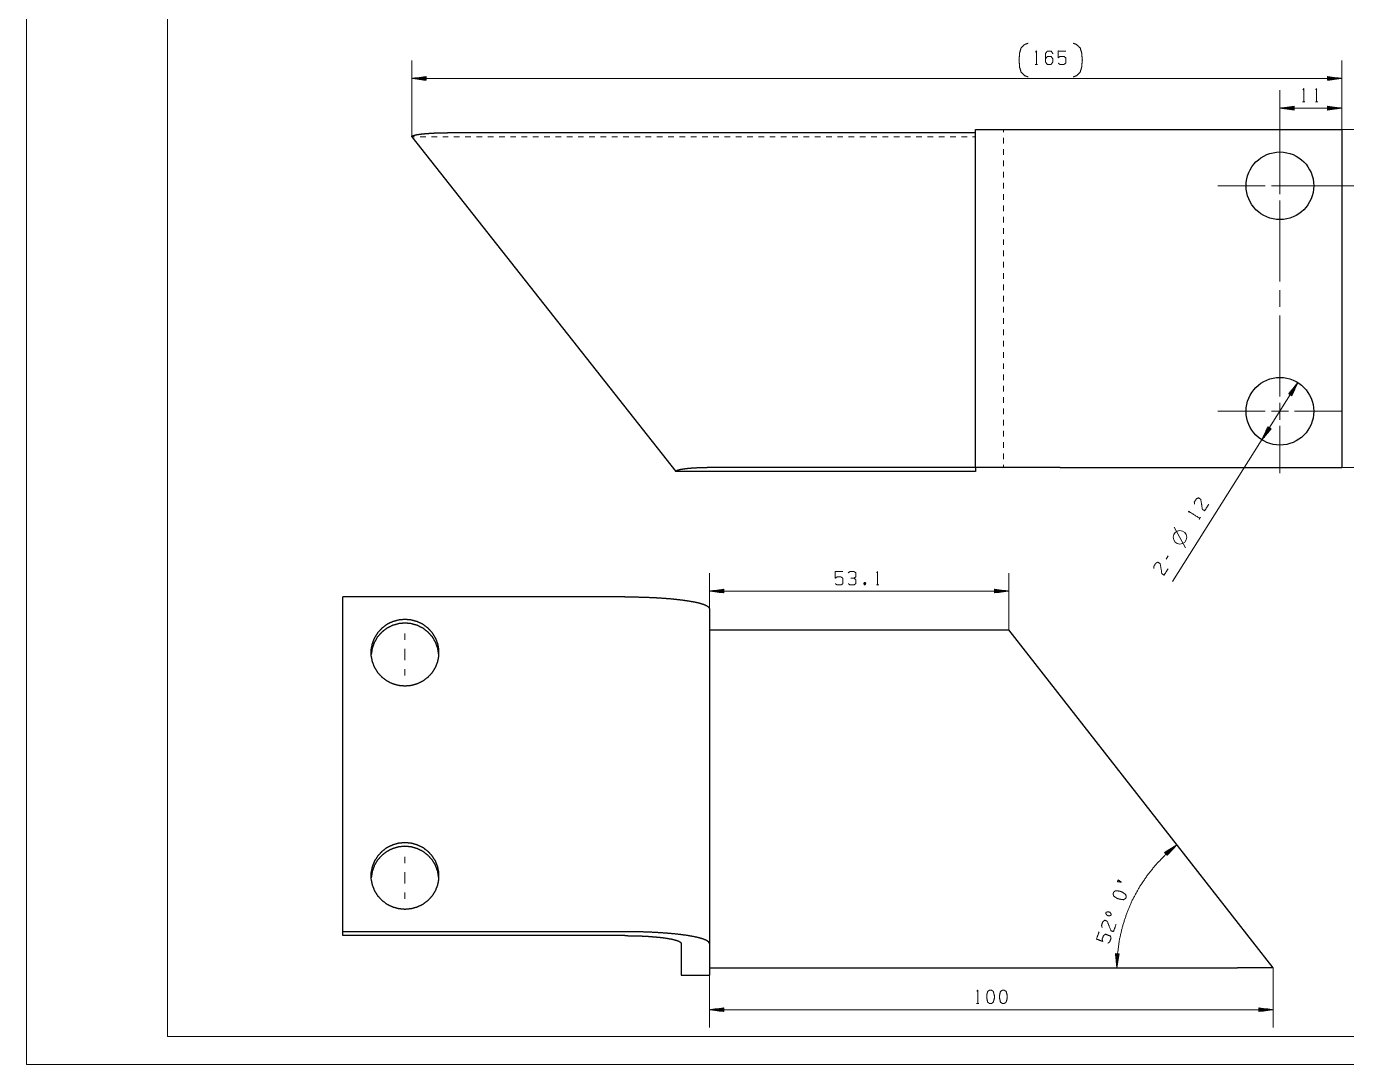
# Paper-space layout 'SHT2' of a CAD drawing. Header units: millimetres. Extents: x 0 to 420, y 0 to 297.
# Drawn here: x 0 to 234.2, y 0 to 184.2 of the extents above; entities that cross this region are included whole.
import ezdxf

# ---------------------------------------------------------------- set-up
doc = ezdxf.new("R2010")
doc.units = ezdxf.units.MM
doc.layers.add('101', color=7, linetype='Continuous', true_color=0xffffff)

psp = doc.layouts.new('SHT2')

# ---------------------------------------------------------------- linework, layer by layer
at = {"layer": '101', "color": 133, "linetype": 'Continuous', "lineweight": 18}
for p, q in [((0, 297), (0, 0)), ((25, 292), (25, 5)), ((25, 5), (415, 5)), ((0, 0), (420, 0))]:
    psp.add_line(p, q, dxfattribs=at)
at = {"layer": '101', "color": 22, "linetype": 'Continuous', "lineweight": 18}
for p, q in [((68.34, 164.64), (68.34, 178.15)), ((233.34, 165.92), (233.34, 178.15)), ((70.88, 175.31), (68.34, 174.97)), ((68.34, 174.97), (233.34, 174.97)), ((68.34, 174.97), (70.88, 174.64)), ((70.88, 175), (68.53, 175)), ((70.88, 174.95), (68.53, 174.95)), ((70.88, 175.05), (68.92, 175.05)), ((70.88, 174.9), (68.92, 174.9)), ((70.88, 175.1), (69.31, 175.1)), ((70.88, 174.85), (69.31, 174.85)), ((70.88, 175.15), (69.69, 175.15)), ((70.88, 174.79), (69.69, 174.79)), ((70.88, 175.2), (70.08, 175.2)), ((70.88, 174.74), (70.08, 174.74)), ((70.88, 175.25), (70.46, 175.25)), ((70.88, 174.69), (70.46, 174.69)), ((70.88, 175.3), (70.85, 175.3)), ((70.88, 175.3), (70.85, 175.3)), ((70.88, 174.64), (70.85, 174.64)), ((70.88, 174.64), (70.85, 174.64)), ((70.88, 174.64), (70.88, 175.31)), ((233.34, 174.97), (230.8, 175.31)), ((230.8, 175.31), (230.8, 174.64)), ((230.8, 175.3), (230.83, 175.3)), ((230.8, 175.3), (230.83, 175.3)), ((230.8, 175.25), (231.22, 175.25)), ((230.8, 175.2), (231.6, 175.2)), ((230.8, 175.15), (231.99, 175.15)), ((230.8, 175.1), (232.38, 175.1)), ((230.8, 175.05), (232.76, 175.05)), ((230.8, 175), (233.15, 175)), ((230.8, 174.64), (233.34, 174.97)), ((230.8, 174.95), (233.15, 174.95)), ((230.8, 174.9), (232.76, 174.9)), ((230.8, 174.85), (232.38, 174.85)), ((230.8, 174.79), (231.99, 174.79)), ((230.8, 174.74), (231.6, 174.74)), ((230.8, 174.69), (231.22, 174.69)), ((230.8, 174.64), (230.83, 174.64)), ((230.8, 174.64), (230.83, 174.64)), ((222.34, 155.92), (222.34, 172.88)), ((233.34, 165.92), (233.34, 172.88)), ((224.88, 170.04), (222.34, 169.7)), ((222.34, 169.7), (233.34, 169.7)), ((222.34, 169.7), (224.88, 169.37)), ((224.88, 169.73), (222.53, 169.73)), ((224.88, 169.68), (222.53, 169.68)), ((224.88, 169.78), (222.92, 169.78)), ((224.88, 169.63), (222.92, 169.63)), ((224.88, 169.83), (223.31, 169.83)), ((224.88, 169.58), (223.31, 169.58)), ((224.88, 169.88), (223.69, 169.88)), ((224.88, 169.53), (223.69, 169.53)), ((224.88, 169.93), (224.08, 169.93)), ((224.88, 169.47), (224.08, 169.47)), ((224.88, 169.98), (224.46, 169.98)), ((224.88, 169.42), (224.46, 169.42)), ((224.88, 170.03), (224.85, 170.03)), ((224.88, 170.03), (224.85, 170.03)), ((224.88, 169.37), (224.85, 169.37)), ((224.88, 169.37), (224.85, 169.37)), ((224.88, 169.37), (224.88, 170.04)), ((233.34, 169.7), (230.8, 170.04)), ((230.8, 170.04), (230.8, 169.37)), ((230.8, 170.03), (230.83, 170.03)), ((230.8, 170.03), (230.83, 170.03)), ((230.8, 169.98), (231.22, 169.98)), ((230.8, 169.93), (231.6, 169.93)), ((230.8, 169.88), (231.99, 169.88)), ((230.8, 169.83), (232.38, 169.83)), ((230.8, 169.78), (232.76, 169.78)), ((230.8, 169.73), (233.15, 169.73)), ((230.8, 169.37), (233.34, 169.7)), ((230.8, 169.68), (233.15, 169.68)), ((230.8, 169.63), (232.76, 169.63)), ((230.8, 169.58), (232.38, 169.58)), ((230.8, 169.53), (231.99, 169.53)), ((230.8, 169.47), (231.6, 169.47)), ((230.8, 169.42), (231.22, 169.42)), ((230.8, 169.37), (230.83, 169.37)), ((230.8, 169.37), (230.83, 169.37)), ((233.34, 165.92), (250.46, 165.92)), ((233.34, 165.92), (257.69, 165.92)), ((222.34, 155.92), (250.46, 155.92)), ((225.54, 121), (203.31, 85.7)), ((225.54, 121), (223.9, 119.03)), ((223.99, 118.97), (224.42, 119.65)), ((224.03, 118.94), (224.67, 119.95)), ((224.08, 118.92), (224.92, 120.25)), ((224.12, 118.89), (225.16, 120.55)), ((224.16, 118.86), (225.41, 120.85)), ((224.21, 118.84), (225.46, 120.82)), ((224.25, 118.81), (225.29, 120.47)), ((224.29, 118.78), (225.13, 120.11)), ((224.33, 118.75), (224.97, 119.76)), ((224.47, 118.67), (225.54, 121)), ((223.9, 119.02), (223.92, 119.05)), ((223.9, 119.02), (223.92, 119.05)), ((223.9, 119.03), (224.47, 118.67)), ((223.95, 119), (224.17, 119.35)), ((224.38, 118.73), (224.81, 119.41)), ((224.42, 118.7), (224.64, 119.05)), ((224.46, 118.67), (224.48, 118.7)), ((224.46, 118.67), (224.48, 118.7)), ((220.21, 113.17), (219.14, 110.84)), ((219.14, 110.84), (220.78, 112.81)), ((220.48, 113.01), (219.22, 111.02)), ((220.52, 112.98), (219.27, 110.99)), ((220.43, 113.03), (219.39, 111.37)), ((220.56, 112.95), (219.52, 111.29)), ((220.39, 113.06), (219.55, 111.73)), ((220.35, 113.09), (219.71, 112.08)), ((220.6, 112.93), (219.76, 111.59)), ((220.3, 113.11), (219.87, 112.43)), ((220.65, 112.9), (220.01, 111.89)), ((220.26, 113.14), (220.04, 112.79)), ((220.22, 113.17), (220.2, 113.14)), ((220.22, 113.17), (220.2, 113.14)), ((220.78, 112.81), (220.21, 113.17)), ((220.69, 112.87), (220.26, 112.19)), ((220.73, 112.84), (220.51, 112.49)), ((220.78, 112.82), (220.76, 112.79)), ((220.78, 112.82), (220.76, 112.79)), ((233.34, 105.92), (257.69, 105.92)), ((121.15, 80.91), (121.15, 87.19)), ((174.27, 77.15), (174.27, 87.19)), ((123.69, 84.35), (121.15, 84.01)), ((123.69, 84.34), (123.66, 84.34)), ((123.69, 84.34), (123.66, 84.34)), ((123.69, 83.68), (123.69, 84.35)), ((174.27, 84.01), (171.73, 84.35)), ((171.73, 84.35), (171.73, 83.68)), ((171.73, 84.34), (171.76, 84.34)), ((171.73, 84.34), (171.76, 84.34)), ((174.27, 84.01), (121.15, 84.01)), ((121.15, 84.01), (123.69, 83.68)), ((123.69, 84.04), (121.34, 84.04)), ((123.69, 83.99), (121.34, 83.99)), ((123.69, 84.09), (121.73, 84.09)), ((123.69, 83.94), (121.73, 83.94)), ((123.69, 84.14), (122.11, 84.14)), ((123.69, 83.89), (122.11, 83.89)), ((123.69, 84.19), (122.5, 84.19)), ((123.69, 83.84), (122.5, 83.84)), ((123.69, 84.24), (122.88, 84.24)), ((123.69, 83.79), (122.88, 83.79)), ((123.69, 84.29), (123.27, 84.29)), ((123.69, 83.74), (123.27, 83.74)), ((123.69, 83.68), (123.66, 83.68)), ((123.69, 83.68), (123.66, 83.68)), ((171.73, 84.29), (172.15, 84.29)), ((171.73, 84.24), (172.53, 84.24)), ((171.73, 84.19), (172.92, 84.19)), ((171.73, 84.14), (173.31, 84.14)), ((171.73, 84.09), (173.69, 84.09)), ((171.73, 84.04), (174.08, 84.04)), ((171.73, 83.68), (174.27, 84.01)), ((171.73, 83.99), (174.08, 83.99)), ((171.73, 83.94), (173.69, 83.94)), ((171.73, 83.89), (173.31, 83.89)), ((171.73, 83.84), (172.92, 83.84)), ((171.73, 83.79), (172.53, 83.79)), ((171.73, 83.74), (172.15, 83.74)), ((171.73, 83.68), (171.76, 83.68)), ((171.73, 83.68), (171.76, 83.68)), ((204.08, 39), (201.9, 37.65)), ((201.9, 37.65), (202.33, 37.13)), ((201.91, 37.64), (201.93, 37.66)), ((201.91, 37.64), (201.93, 37.66)), ((201.94, 37.61), (202.26, 37.87)), ((201.97, 37.57), (202.59, 38.07)), ((202, 37.53), (202.92, 38.28)), ((202.03, 37.49), (203.25, 38.49)), ((202.07, 37.45), (203.58, 38.69)), ((202.1, 37.41), (203.91, 38.9)), ((202.13, 37.37), (203.95, 38.86)), ((202.16, 37.33), (203.68, 38.57)), ((202.2, 37.29), (203.41, 38.29)), ((202.23, 37.25), (203.15, 38)), ((202.26, 37.21), (202.88, 37.72)), ((202.33, 37.13), (204.08, 39)), ((202.29, 37.17), (202.61, 37.44)), ((202.32, 37.13), (202.35, 37.15)), ((202.32, 37.13), (202.35, 37.15)), ((121.15, 21.49), (121.15, 6.57)), ((193.82, 19.68), (193.15, 19.7)), ((193.15, 19.7), (193.15, 19.67)), ((193.15, 19.7), (193.15, 19.67)), ((193.15, 19.7), (193.42, 17.15)), ((193.2, 19.7), (193.19, 19.28)), ((193.25, 19.7), (193.24, 18.89)), ((193.3, 19.7), (193.28, 18.51)), ((193.36, 19.69), (193.32, 18.12)), ((193.41, 19.69), (193.36, 17.73)), ((193.46, 19.69), (193.4, 17.35)), ((193.42, 17.15), (193.82, 19.68)), ((193.51, 19.69), (193.45, 17.34)), ((193.56, 19.69), (193.51, 17.73)), ((193.61, 19.69), (193.57, 18.11)), ((193.66, 19.69), (193.63, 18.5)), ((193.71, 19.69), (193.69, 18.88)), ((193.76, 19.68), (193.75, 19.27)), ((193.81, 19.68), (193.81, 19.65)), ((193.81, 19.68), (193.81, 19.65)), ((221.15, 17.15), (221.15, 6.57)), ((123.69, 10.08), (121.15, 9.74)), ((121.15, 9.74), (123.69, 9.41)), ((221.15, 9.74), (121.15, 9.74)), ((123.69, 9.77), (121.34, 9.77)), ((123.69, 9.72), (121.34, 9.72)), ((123.69, 9.82), (121.73, 9.82)), ((123.69, 9.67), (121.73, 9.67)), ((123.69, 9.87), (122.11, 9.87)), ((123.69, 9.62), (122.11, 9.62)), ((123.69, 9.92), (122.5, 9.92)), ((123.69, 9.56), (122.5, 9.56)), ((123.69, 9.97), (122.88, 9.97)), ((123.69, 9.51), (122.88, 9.51)), ((123.69, 10.02), (123.27, 10.02)), ((123.69, 9.46), (123.27, 9.46)), ((123.69, 10.07), (123.66, 10.07)), ((123.69, 10.07), (123.66, 10.07)), ((123.69, 9.41), (123.66, 9.41)), ((123.69, 9.41), (123.66, 9.41)), ((123.69, 9.41), (123.69, 10.08)), ((221.15, 9.74), (218.61, 10.08)), ((218.61, 10.08), (218.61, 9.41)), ((218.61, 10.07), (218.64, 10.07)), ((218.61, 10.07), (218.64, 10.07)), ((218.61, 10.02), (219.03, 10.02)), ((218.61, 9.97), (219.41, 9.97)), ((218.61, 9.92), (219.8, 9.92)), ((218.61, 9.87), (220.18, 9.87)), ((218.61, 9.82), (220.57, 9.82)), ((218.61, 9.77), (220.96, 9.77)), ((218.61, 9.41), (221.15, 9.74)), ((218.61, 9.72), (220.96, 9.72)), ((218.61, 9.67), (220.57, 9.67)), ((218.61, 9.62), (220.18, 9.62)), ((218.61, 9.56), (219.8, 9.56)), ((218.61, 9.51), (219.41, 9.51)), ((218.61, 9.46), (219.03, 9.46)), ((218.61, 9.41), (218.64, 9.41)), ((218.61, 9.41), (218.64, 9.41))]:
    psp.add_line(p, q, dxfattribs=at)
at = {"layer": '101', "color": 72, "linetype": 'Continuous', "lineweight": 18}
for p, q in [((178.93, 177.45), (179.36, 177.45)), ((226.36, 170.8), (226.78, 170.8)), ((228.64, 170.8), (229.06, 170.8)), ((208.03, 96.74), (208.26, 97.1)), ((205.61, 91.7), (203.59, 95.34)), ((202.54, 90.27), (202.18, 89.7)), ((148.63, 85.56), (148.79, 85.13)), ((150.78, 85.11), (151.21, 85.11)), ((168.53, 10.83), (168.95, 10.83))]:
    psp.add_line(p, q, dxfattribs=at)
at = {"layer": '101', "color": 151, "linetype": 'Continuous', "lineweight": 18}
for p, q in [((222.34, 158.92), (222.34, 166.92)), ((222.34, 158.51), (222.34, 165.1)), ((222.34, 154.42), (222.34, 157.42)), ((222.34, 154.92), (222.34, 156.92)), ((219.34, 155.92), (211.34, 155.92)), ((219.75, 155.92), (213.17, 155.92)), ((223.84, 155.92), (220.84, 155.92)), ((221.34, 155.92), (223.34, 155.92)), ((224.93, 155.92), (231.52, 155.92)), ((225.34, 155.92), (233.34, 155.92)), ((222.34, 153.33), (222.34, 146.75)), ((222.34, 138.92), (222.34, 152.92)), ((222.34, 134.42), (222.34, 137.42)), ((222.34, 118.92), (222.34, 132.92)), ((222.34, 118.51), (222.34, 125.1)), ((222.34, 114.42), (222.34, 117.42)), ((219.34, 115.92), (211.34, 115.92)), ((219.75, 115.92), (213.17, 115.92)), ((223.84, 115.92), (220.84, 115.92)), ((221.34, 115.92), (223.34, 115.92)), ((222.34, 114.92), (222.34, 116.92)), ((224.93, 115.92), (231.52, 115.92)), ((225.34, 115.92), (233.34, 115.92)), ((222.34, 113.33), (222.34, 106.75)), ((222.34, 112.92), (222.34, 104.92)), ((67.15, 75.34), (67.15, 76.48)), ((67.15, 69.01), (67.15, 70.16)), ((67.15, 35.73), (67.15, 36.87)), ((67.15, 29.4), (67.15, 30.54))]:
    psp.add_line(p, q, dxfattribs=at)
at = {"layer": '101', "color": 53, "linetype": 'Continuous', "lineweight": 18}
for p, q in [((68.84, 164.64), (68.34, 164.64)), ((70.84, 164.64), (69.84, 164.64)), ((72.84, 164.64), (71.84, 164.64)), ((74.84, 164.64), (73.84, 164.64)), ((76.84, 164.64), (75.84, 164.64)), ((78.84, 164.64), (77.84, 164.64)), ((80.84, 164.64), (79.84, 164.64)), ((82.84, 164.64), (81.84, 164.64)), ((84.84, 164.64), (83.84, 164.64)), ((86.84, 164.64), (85.84, 164.64)), ((88.84, 164.64), (87.84, 164.64)), ((90.84, 164.64), (89.84, 164.64)), ((92.84, 164.64), (91.84, 164.64)), ((94.84, 164.64), (93.84, 164.64)), ((96.84, 164.64), (95.84, 164.64)), ((98.84, 164.64), (97.84, 164.64)), ((100.84, 164.64), (99.84, 164.64)), ((102.84, 164.64), (101.84, 164.64)), ((104.84, 164.64), (103.84, 164.64)), ((106.84, 164.64), (105.84, 164.64)), ((108.84, 164.64), (107.84, 164.64)), ((110.84, 164.64), (109.84, 164.64)), ((112.84, 164.64), (111.84, 164.64)), ((114.84, 164.64), (113.84, 164.64)), ((116.84, 164.64), (115.84, 164.64)), ((118.84, 164.64), (117.84, 164.64)), ((120.84, 164.64), (119.84, 164.64)), ((122.84, 164.64), (121.84, 164.64)), ((124.84, 164.64), (123.84, 164.64)), ((126.84, 164.64), (125.84, 164.64)), ((128.84, 164.64), (127.84, 164.64)), ((130.84, 164.64), (129.84, 164.64)), ((132.84, 164.64), (131.84, 164.64)), ((134.84, 164.64), (133.84, 164.64)), ((136.84, 164.64), (135.84, 164.64)), ((138.84, 164.64), (137.84, 164.64)), ((140.84, 164.64), (139.84, 164.64)), ((142.84, 164.64), (141.84, 164.64)), ((144.84, 164.64), (143.84, 164.64)), ((146.84, 164.64), (145.84, 164.64)), ((148.84, 164.64), (147.84, 164.64)), ((150.84, 164.64), (149.84, 164.64)), ((152.84, 164.64), (151.84, 164.64)), ((154.84, 164.64), (153.84, 164.64)), ((156.84, 164.64), (155.84, 164.64)), ((158.84, 164.64), (157.84, 164.64)), ((160.84, 164.64), (159.84, 164.64)), ((162.84, 164.64), (161.84, 164.64)), ((164.84, 164.64), (163.84, 164.64)), ((166.84, 164.64), (165.84, 164.64)), ((168.34, 164.64), (167.84, 164.64)), ((173.34, 165.92), (173.34, 165.42)), ((173.34, 164.42), (173.34, 163.42)), ((173.34, 162.42), (173.34, 161.42)), ((173.34, 160.42), (173.34, 159.42)), ((173.34, 158.42), (173.34, 157.42)), ((173.34, 156.42), (173.34, 155.42)), ((173.34, 154.42), (173.34, 153.42)), ((173.34, 152.42), (173.34, 151.42)), ((173.34, 150.42), (173.34, 149.42)), ((173.34, 148.42), (173.34, 147.42)), ((173.34, 146.42), (173.34, 145.42)), ((173.34, 144.42), (173.34, 143.42)), ((173.34, 142.42), (173.34, 141.42)), ((173.34, 140.42), (173.34, 139.42)), ((173.34, 138.42), (173.34, 137.42)), ((173.34, 136.42), (173.34, 135.42)), ((173.34, 134.42), (173.34, 133.42)), ((173.34, 132.42), (173.34, 131.42)), ((173.34, 130.42), (173.34, 129.42)), ((173.34, 128.42), (173.34, 127.42)), ((173.34, 126.42), (173.34, 125.42)), ((173.34, 124.42), (173.34, 123.42)), ((173.34, 122.42), (173.34, 121.42)), ((173.34, 120.42), (173.34, 119.42)), ((173.34, 118.42), (173.34, 117.42)), ((173.34, 116.42), (173.34, 115.42)), ((173.34, 114.42), (173.34, 113.42)), ((173.34, 112.42), (173.34, 111.42)), ((173.34, 110.42), (173.34, 109.42)), ((173.34, 108.42), (173.34, 107.42)), ((173.34, 106.42), (173.34, 105.92))]:
    psp.add_line(p, q, dxfattribs=at)
at = {"layer": '101', "color": 72, "linetype": 'Continuous', "lineweight": 25}
for p, q in [((68.34, 164.64), (115.22, 105.23)), ((168.34, 165.34), (74.69, 165.34)), ((168.34, 105.92), (168.34, 165.92)), ((183.34, 165.92), (233.34, 165.92)), ((233.34, 165.92), (233.34, 105.92)), ((168.34, 105.92), (121.56, 105.92)), ((168.34, 105.92), (168.34, 105.23)), ((183.34, 105.92), (233.34, 105.92)), ((168.34, 105.23), (115.22, 105.23)), ((106.15, 83), (56.15, 83)), ((56.15, 23.58), (56.15, 83)), ((121.15, 80.91), (121.15, 21.49)), ((121.15, 77.15), (167.93, 77.15)), ((221.15, 17.15), (174.27, 77.15)), ((106.15, 23.58), (56.15, 23.58)), ((56.15, 22.88), (56.15, 23.58)), ((106.15, 22.88), (56.15, 22.88)), ((116.15, 21.49), (116.15, 15.86)), ((121.15, 21.49), (121.15, 15.86)), ((121.15, 17.15), (214.8, 17.15)), ((116.15, 15.86), (121.15, 15.86))]:
    psp.add_line(p, q, dxfattribs=at)
for centre in [(222.34, 155.92), (222.34, 115.92)]:
    psp.add_circle(centre, 6, dxfattribs=at)
at = {"layer": '101', "color": 72, "linetype": 'Continuous', "lineweight": 18}
psp.add_circle((204.61, 93.56), 1.2, dxfattribs=at)
for points, knots in [([(177.68, 175.23), (177.06, 175.48), (176.43, 176.11), (176.18, 176.92), (176.12, 177.67), (176.06, 178.23), (176.12, 178.8), (176.18, 179.55), (176.43, 180.36), (177.06, 180.98), (177.68, 181.23)], [0, 0, 0.090338, 0.208957, 0.323045, 0.424046, 0.500001, 0.575954, 0.676957, 0.791043, 0.909662, 1, 1]), ([(185.67, 175.23), (186.3, 175.48), (186.92, 176.11), (187.17, 176.92), (187.24, 177.67), (187.3, 178.23), (187.24, 178.8), (187.17, 179.55), (186.92, 180.36), (186.3, 180.98), (185.67, 181.23)], [0, 0, 0.09034, 0.208959, 0.323046, 0.424046, 0.500001, 0.575954, 0.676957, 0.791041, 0.90966, 1, 1]), ([(179, 179.63), (179.14, 179.83), (179.14, 177.45)], [0, 0, 0.093493, 1, 1]), ([(180.75, 178.4), (181.07, 178.88), (181.76, 178.88), (182.09, 178.4), (182.09, 177.93), (181.76, 177.45), (181.07, 177.45), (180.75, 177.93), (180.75, 179.35), (181.07, 179.83), (181.76, 179.83), (182.09, 179.35)], [0, 0, 0.076963, 0.169763, 0.248075, 0.312018, 0.39033, 0.48313, 0.560093, 0.751925, 0.828888, 0.921688, 1, 1]), ([(183.01, 177.68), (183.34, 177.45), (184.03, 177.45), (184.37, 177.68), (184.37, 178.63), (184.03, 178.88), (183.34, 178.88), (183.01, 178.65), (183.01, 179.83), (184.37, 179.83)], [0, 0, 0.062229, 0.168345, 0.230571, 0.376815, 0.441265, 0.54738, 0.609609, 0.79049, 1, 1]), ([(226.43, 172.97), (226.57, 173.17), (226.57, 170.8)], [0, 0, 0.093486, 1, 1]), ([(228.71, 172.97), (228.85, 173.17), (228.85, 170.8)], [0, 0, 0.093491, 1, 1]), ([(207.18, 99.42), (207.16, 99.81), (207.53, 100.39), (207.9, 100.56), (208.3, 100.31), (208.59, 98.51), (209, 98.28), (209.72, 99.41)], [0, 0, 0.069692, 0.192976, 0.265275, 0.350227, 0.674741, 0.759753, 1, 1]), ([(206.23, 97.96), (206.13, 98.18), (208.14, 96.92)], [0, 0, 0.09349, 1, 1]), ([(199.99, 88), (199.97, 88.39), (200.33, 88.97), (200.7, 89.14), (201.11, 88.88), (201.4, 87.09), (201.81, 86.85), (202.52, 87.99)], [0, 0, 0.069693, 0.192977, 0.265273, 0.350225, 0.67474, 0.75975, 1, 1]), ([(143.47, 85.33), (143.81, 85.11), (144.5, 85.11), (144.84, 85.33), (144.84, 86.28), (144.5, 86.53), (143.81, 86.53), (143.47, 86.31), (143.47, 87.48), (144.84, 87.48)], [0, 0, 0.062228, 0.168344, 0.230572, 0.376816, 0.441265, 0.547381, 0.609609, 0.79049, 1, 1]), ([(146.78, 86.31), (147.11, 86.53), (147.11, 87.26), (146.78, 87.48), (146.09, 87.48), (145.75, 87.26)], [0, 0, 0.153876, 0.429853, 0.583727, 0.846125, 1, 1]), ([(150.85, 87.28), (150.99, 87.48), (150.99, 85.11)], [0, 0, 0.093491, 1, 1]), ([(145.77, 85.33), (146.09, 85.11), (146.78, 85.11), (147.11, 85.33), (147.11, 86.06), (146.78, 86.31), (146.26, 86.31)], [0, 0, 0.124121, 0.343687, 0.472445, 0.703376, 0.836731, 1, 1]), ([(148.63, 85.13), (148.79, 85.13), (148.88, 85.36), (148.79, 85.56), (148.63, 85.56), (148.54, 85.36), (148.63, 85.13), (148.79, 85.56)], [0, 0, 0.093973, 0.236781, 0.365957, 0.45993, 0.589106, 0.731914, 1, 1]), ([(195.09, 29.8), (194.97, 30.2), (194.38, 30.61), (193.93, 30.77), (193.19, 30.86), (192.86, 30.62), (192.75, 30.3), (192.84, 29.91), (193.46, 29.49), (193.92, 29.35), (194.63, 29.26), (194.98, 29.49), (195.09, 29.8)], [0, 0, 0.067527, 0.18397, 0.260583, 0.380944, 0.446141, 0.500306, 0.565504, 0.685862, 0.762528, 0.878309, 0.945835, 1, 1]), ([(194.25, 32.37), (193.53, 32.44), (193.65, 32.76), (194.25, 32.37)], [0, 0, 0.406597, 0.595726, 1, 1]), ([(192.36, 26.48), (192.44, 26.7), (192.21, 27.01), (191.9, 27.12), (191.52, 27.03), (191.44, 26.82), (191.67, 26.49), (191.98, 26.38), (192.36, 26.48)], [0, 0, 0.085681, 0.230396, 0.351585, 0.496295, 0.581977, 0.730398, 0.851587, 1, 1]), ([(191.82, 21.53), (192.15, 21.77), (192.39, 22.41), (192.29, 22.81), (191.4, 23.13), (191.05, 22.9), (190.81, 22.26), (190.91, 21.86), (189.8, 22.27), (190.27, 23.55)], [0, 0, 0.062227, 0.168343, 0.230571, 0.376815, 0.441265, 0.547381, 0.609609, 0.790489, 1, 1]), ([(190.8, 24.34), (190.7, 24.72), (190.94, 25.37), (191.27, 25.61), (191.71, 25.44), (192.37, 23.75), (192.82, 23.6), (193.28, 24.87)], [0, 0, 0.069692, 0.192977, 0.265276, 0.350227, 0.674739, 0.759752, 1, 1]), ([(168.6, 13.01), (168.74, 13.21), (168.74, 10.83)], [0, 0, 0.093491, 1, 1]), ([(171.18, 10.83), (171.51, 11.08), (171.69, 11.78), (171.69, 12.26), (171.51, 12.98), (171.18, 13.21), (170.84, 13.21), (170.5, 12.98), (170.33, 12.26), (170.35, 11.78), (170.5, 11.08), (170.84, 10.83), (171.18, 10.83)], [0, 0, 0.067525, 0.183971, 0.260583, 0.380942, 0.44614, 0.500305, 0.565504, 0.685863, 0.762528, 0.878309, 0.945835, 1, 1]), ([(173.45, 10.83), (173.79, 11.08), (173.97, 11.78), (173.97, 12.26), (173.79, 12.98), (173.45, 13.21), (173.12, 13.21), (172.78, 12.98), (172.6, 12.26), (172.62, 11.78), (172.78, 11.08), (173.12, 10.83), (173.45, 10.83)], [0, 0, 0.067527, 0.183973, 0.260585, 0.380945, 0.446144, 0.500307, 0.565505, 0.685865, 0.76253, 0.878311, 0.945837, 1, 1])]:
    psp.add_open_spline(points, degree=1, knots=knots, dxfattribs=at)
at = {"layer": '101', "color": 72, "linetype": 'Continuous', "lineweight": 25}
for points, knots in [([(68.34, 164.64), (68.44, 164.76), (68.72, 164.88), (69.19, 164.99), (69.82, 165.09), (70.61, 165.17), (71.51, 165.24), (72.52, 165.3), (73.58, 165.33), (74.69, 165.34)], [0, 0, 0.023944, 0.071854, 0.146231, 0.245693, 0.367558, 0.508306, 0.663776, 0.829327, 1, 1]), ([(168.34, 165.92), (168.78, 165.92), (170.06, 165.92), (172.11, 165.92), (174.82, 165.92), (178.02, 165.92), (179.75, 165.92), (183.34, 165.92)], [0, 0, 0.029058, 0.114544, 0.251489, 0.431936, 0.645395, 0.760684, 1, 1]), ([(121.56, 105.92), (120.46, 105.91), (119.39, 105.88), (118.39, 105.83), (117.48, 105.76), (116.7, 105.67), (116.07, 105.57), (115.6, 105.46), (115.31, 105.35), (115.22, 105.23)], [0, 0, 0.170673, 0.336225, 0.491694, 0.632443, 0.754308, 0.85377, 0.928147, 0.976059, 1, 1]), ([(183.34, 105.92), (179.75, 105.92), (176.37, 105.92), (174.82, 105.92), (172.11, 105.92), (170.06, 105.92), (169.32, 105.92), (168.45, 105.92), (168.34, 105.92)], [0, 0, 0.239316, 0.464723, 0.568064, 0.748511, 0.885456, 0.935016, 0.992709, 1, 1]), ([(106.15, 83), (107.96, 82.98), (109.74, 82.94), (111.47, 82.86), (113.12, 82.76), (114.67, 82.63), (116.09, 82.47), (117.38, 82.29), (118.49, 82.1), (119.43, 81.88), (120.17, 81.65), (120.71, 81.41), (121.04, 81.16), (121.15, 80.91)], [0, 0, 0.117346, 0.233016, 0.345356, 0.452766, 0.553724, 0.646812, 0.730738, 0.804373, 0.866781, 0.917282, 0.955585, 0.982193, 1, 1]), ([(67.15, 78.34), (66.02, 78.23), (64.93, 77.92), (63.92, 77.41), (63.03, 76.72), (62.28, 75.88), (61.71, 74.91), (61.33, 73.85), (61.16, 72.75)], [0, 0, 0.125576, 0.251067, 0.376401, 0.501528, 0.626425, 0.751104, 0.875607, 1, 1]), ([(67.15, 79.04), (66.05, 78.93), (64.98, 78.63), (63.99, 78.15), (63.11, 77.49), (62.36, 76.67), (61.78, 75.74), (61.38, 74.72), (61.17, 73.64), (61.17, 72.55), (61.38, 71.47), (61.78, 70.45), (62.36, 69.51), (63.11, 68.7), (63.99, 68.04), (64.98, 67.55), (66.05, 67.25), (67.15, 67.15), (68.25, 67.25), (69.32, 67.55), (70.31, 68.04), (71.19, 68.7), (71.94, 69.51), (72.52, 70.45), (72.92, 71.47), (73.12, 72.55), (73.12, 73.64), (72.92, 74.72), (72.52, 75.74), (71.94, 76.67), (71.19, 77.49), (70.31, 78.15), (69.32, 78.63), (68.25, 78.93), (67.15, 79.04)], [0, 0, 0.029553, 0.059087, 0.088585, 0.118037, 0.147435, 0.176783, 0.206089, 0.235366, 0.264634, 0.293911, 0.323217, 0.352565, 0.381963, 0.411415, 0.440913, 0.470447, 0.5, 0.529553, 0.559087, 0.588585, 0.618037, 0.647435, 0.676783, 0.706089, 0.735366, 0.764634, 0.793911, 0.823217, 0.852565, 0.881963, 0.911415, 0.940913, 0.970447, 1, 1]), ([(73.14, 72.75), (72.97, 73.85), (72.59, 74.91), (72.01, 75.88), (71.26, 76.72), (70.37, 77.41), (69.36, 77.92), (68.28, 78.23), (67.15, 78.34)], [0, 0, 0.124393, 0.248896, 0.373575, 0.498472, 0.623599, 0.748933, 0.874424, 1, 1]), ([(167.93, 77.15), (170.1, 77.15), (172, 77.15), (173.42, 77.15), (173.89, 77.15), (174.27, 77.15)], [0, 0, 0.342021, 0.642787, 0.866026, 0.939693, 1, 1]), ([(67.15, 38.73), (66.02, 38.62), (64.93, 38.31), (63.92, 37.8), (63.03, 37.11), (62.28, 36.27), (61.71, 35.3), (61.33, 34.24), (61.16, 33.14)], [0, 0, 0.125576, 0.251067, 0.376401, 0.501528, 0.626425, 0.751105, 0.875607, 1, 1]), ([(67.15, 39.43), (66.05, 39.32), (64.98, 39.02), (63.99, 38.54), (63.11, 37.87), (62.36, 37.06), (61.78, 36.13), (61.38, 35.11), (61.17, 34.03), (61.17, 32.94), (61.38, 31.86), (61.78, 30.84), (62.36, 29.9), (63.11, 29.09), (63.99, 28.43), (64.98, 27.94), (66.05, 27.64), (67.15, 27.54), (68.25, 27.64), (69.32, 27.94), (70.31, 28.43), (71.19, 29.09), (71.94, 29.9), (72.52, 30.84), (72.92, 31.86), (73.12, 32.94), (73.12, 34.03), (72.92, 35.11), (72.52, 36.13), (71.94, 37.06), (71.19, 37.87), (70.31, 38.54), (69.32, 39.02), (68.25, 39.32), (67.15, 39.43)], [0, 0, 0.029553, 0.059087, 0.088585, 0.118037, 0.147435, 0.176783, 0.206089, 0.235366, 0.264634, 0.293911, 0.323217, 0.352565, 0.381963, 0.411415, 0.440913, 0.470447, 0.5, 0.529553, 0.559087, 0.588585, 0.618037, 0.647435, 0.676783, 0.706089, 0.735366, 0.764634, 0.793911, 0.823217, 0.852565, 0.881963, 0.911415, 0.940913, 0.970447, 1, 1]), ([(73.14, 33.14), (72.97, 34.24), (72.59, 35.3), (72.01, 36.27), (71.26, 37.11), (70.37, 37.8), (69.36, 38.31), (68.28, 38.62), (67.15, 38.73)], [0, 0, 0.124393, 0.248896, 0.373574, 0.498472, 0.623599, 0.748933, 0.874424, 1, 1]), ([(121.15, 21.49), (121.04, 21.74), (120.71, 21.99), (120.17, 22.23), (119.43, 22.46), (118.49, 22.68), (117.38, 22.88), (116.09, 23.06), (114.67, 23.21), (113.12, 23.34), (111.47, 23.45), (109.74, 23.52), (107.96, 23.57), (106.15, 23.58)], [0, 0, 0.017807, 0.044415, 0.082718, 0.133219, 0.195627, 0.269262, 0.353188, 0.446276, 0.547234, 0.654644, 0.766984, 0.882654, 1, 1]), ([(106.15, 22.88), (107.57, 22.87), (108.97, 22.83), (110.3, 22.76), (111.55, 22.66), (112.7, 22.55), (113.71, 22.4), (114.56, 22.25), (115.24, 22.07), (115.74, 21.89), (116.05, 21.69), (116.15, 21.49)], [0, 0, 0.138583, 0.274401, 0.404746, 0.527035, 0.638856, 0.738041, 0.822726, 0.891437, 0.943258, 0.978316, 1, 1]), ([(221.15, 17.15), (221.05, 17.15), (220.3, 17.15), (218.88, 17.15), (216.97, 17.15), (214.8, 17.15)], [0, 0, 0.015194, 0.133974, 0.357212, 0.657978, 1, 1])]:
    psp.add_open_spline(points, degree=1, knots=knots, dxfattribs=at)
at = {"layer": '101', "color": 151, "linetype": 'Continuous', "lineweight": 18}
for points in [[(67.15, 71.74), (67.15, 72.19), (67.15, 73.3), (67.15, 73.75)], [(67.15, 32.13), (67.15, 32.58), (67.15, 33.69), (67.15, 34.14)]]:
    psp.add_open_spline(points, degree=1, knots=[0, 0, 0.22257, 0.77743, 1, 1], dxfattribs=at)
at = {"layer": '101', "color": 22, "linetype": 'Continuous', "lineweight": 18}
psp.add_open_spline([(204.08, 39), (202.17, 37.36), (200.42, 35.56), (198.83, 33.6), (197.43, 31.51), (196.23, 29.3), (195.23, 27), (194.45, 24.61), (193.88, 22.16), (193.54, 19.66), (193.42, 17.15)], degree=1, knots=[0, 0, 0.1, 0.2, 0.3, 0.4, 0.5, 0.6, 0.7, 0.8, 0.9, 1, 1], dxfattribs=at)

doc.saveas('drawing.dxf')
